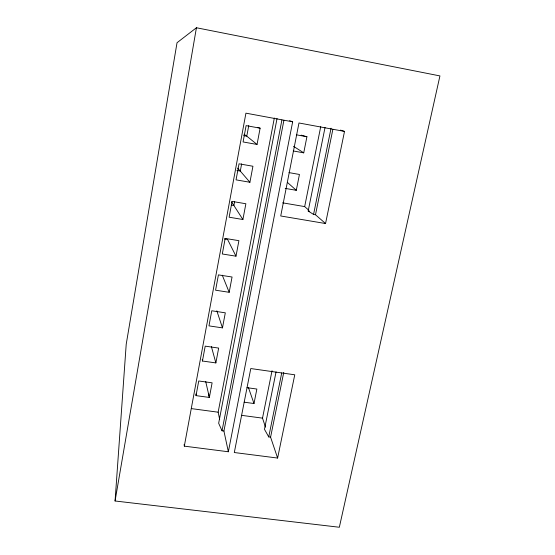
<?xml version="1.0" encoding="UTF-8"?>
<svg xmlns="http://www.w3.org/2000/svg" width="555" height="555" viewBox="0 0 555 555"><rect width="100%" height="100%" fill="white"/><g stroke="black" fill="none" stroke-linecap="round" stroke-linejoin="round"><path stroke-width="0.83" d="M115.065 500.985L126.214 344.246L177.031 42.728L196.428 27.75L439.935 75.917L339.341 527.25L115.065 500.985L196.428 27.75M184.315 446.144L245.927 113.165L292.658 121.809L228.355 451.763L184.315 446.144L184.142 444.43M196.019 395.625L198.739 380.98L212.114 382.832L209.36 397.442L196.019 395.625L195.901 393.925M202.443 361.014L205.204 346.14L218.663 348.089L215.867 362.921L202.443 361.014L202.277 359.307M234.626 201.527L233.884 205.503L242.903 219.509L229.125 217.206L232.052 201.403L245.872 203.754L242.903 219.509M241.64 163.829L240.287 171.086L249.916 182.262L252.934 166.257L239.032 163.808L236.048 179.862L249.916 182.262M248.765 125.534L246.781 136.169L257.048 144.46L260.115 128.184L257.714 127.442M222.472 327.88L225.309 312.826L211.76 310.779L208.964 325.875L222.472 327.88L216.818 310.779M229.18 292.305L232.059 277.021L218.42 274.878L215.583 290.203L229.18 292.305L222.284 275.225M235.986 256.188L238.914 240.669L225.184 238.421L222.298 253.982L235.986 256.188L227.571 239.441L224.22 238.893M219.669 419.462L218.15 412.198L274.337 118.021M277.042 118.513L218.663 423.257L222.035 430.798L223.922 431.041L228.355 451.763M222.035 430.798L281.905 119.977M223.922 431.041L283.896 120.345M244.138 402.188L253.996 403.527L256.868 389.048L246.982 387.674M285.208 188.388L296.294 190.316L299.443 174.464L288.975 172.612M293.22 150.953L303.731 152.847L306.922 136.745L301.157 135.143M308.871 210.296L304.674 206.599L320.734 126.616M265.477 427.107L262.508 418.144L272.033 370.733M340.472 130.092L344.516 131.41L325.549 223.54L315.49 214.757L313.561 214.431L308.178 211.032L325.05 127.407M276.057 371.899L264.471 429.306L268.731 436.917L270.583 437.16L277.618 458.055L234.307 452.526L250.784 368.548L294.76 374.798L277.618 458.055M313.561 214.431L331.064 128.205M268.731 436.917L281.725 372.939M315.49 214.757L332.847 129.412M270.583 437.16L283.765 372.37M191.6 408.64L218.15 412.198M241.418 415.313L262.508 418.144M325.549 223.54L280.726 215.978L298.972 122.981L344.516 131.41M308.178 211.032L309.44 211.247M231.352 205.079L233.884 205.503L231.567 201.847M282.613 202.825L304.674 206.599M236.895 170.489L240.287 171.086L237.575 168.089M257.048 144.46L243.083 141.948L246.115 125.617L260.115 128.184M243.652 135.607L246.781 136.169L243.985 134.241M296.391 134.816L306.922 136.745M289.592 120.657L292.658 121.809M293.519 146.312L303.731 152.847M287.511 182.498L296.294 190.316M248.418 387.536L253.996 403.527M211.393 346.591L215.867 362.921M205.69 381.458L209.36 397.442L208.652 394.085"/></g></svg>
